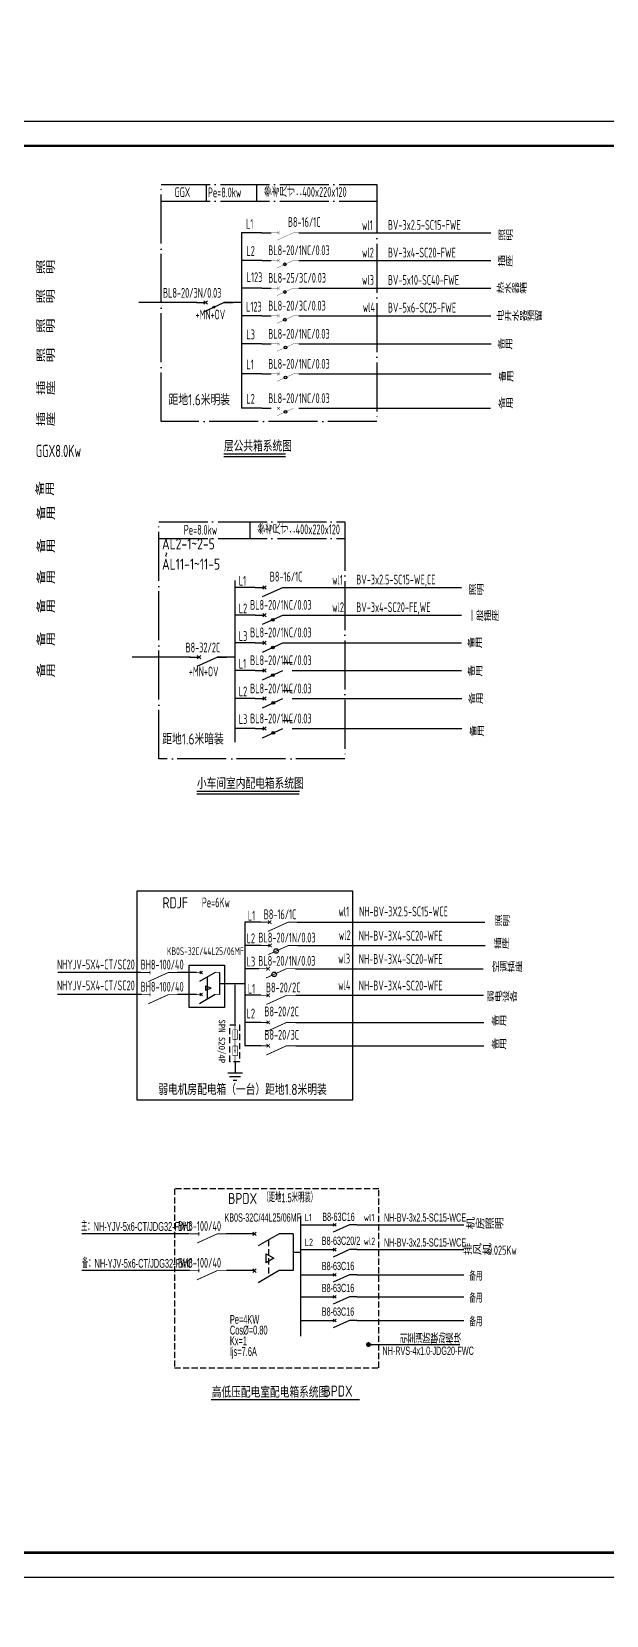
# Model space of a CAD drawing. Extents: x 2166032 to 5302137, y 581493 to 2416206.
# Drawn here: x 2854561 to 2878009, y 1115733 to 1180353 of the extents above; entities that cross this region are included whole.
import ezdxf
from ezdxf.enums import TextEntityAlignment as Align

# ---------------------------------------------------------------- set-up
doc = ezdxf.new("R2010")
doc.units = 0
doc.header["$LTSCALE"] = 1000
doc.header["$MEASUREMENT"] = 0
for name, pattern in [('DASH', [0.35, 0.25, -0.1]), ('DASHDOT', [1, 0.5, -0.25, 0, -0.25]), ('DASHED2', [0.375, 0.25, -0.125]), ('DOTE', [2.42, 2, -0.2, 0.02, -0.2]), ('HIDDEN', [0.375, 0.25, -0.125])]:
    doc.linetypes.add(name, pattern=pattern)
for name, color, linetype in [('A', 3, 'Continuous'), ('AB', 1, 'Continuous'), ('ABDE_LIN', 1, 'Continuous'), ('DIM', 3, 'Continuous'), ('DOTLN', 2, 'Continuous'), ('EBL', 3, 'Continuous'), ('ELEMENT', 100, 'Continuous'), ('MID', 7, 'Continuous'), ('PUB_TITLE', 137, 'Continuous'), ('SD1', 3, 'Continuous'), ('SIG_TEXT', 7, 'Continuous'), ('TEL_TEXT', 7, 'Continuous'), ('WALL', 8, 'Continuous'), ('WIRE-照明', 1, 'Continuous'), ('墙线加粗', 7, 'Continuous'), ('电气', 3, 'Continuous')]:
    doc.layers.add(name, color=color, linetype=linetype)
doc.styles.add('_TEL_DIM', font='@tssdeng.shx', dxfattribs={"width": 0.8, "height": 3.5, "bigfont": '!tssdchn.shx'})
doc.styles.add('FS', font='arr.shx', dxfattribs={"width": 0.75, "bigfont": 'fs.shx'})
doc.styles.add('H1', font='simsun.ttc')
doc.styles.add('HZTXT', font='tssdeng.shx', dxfattribs={"width": 0.7, "bigfont": 'tssdchn.shx'})
doc.styles.get("Standard").update_dxf_attribs({"font": 'tssdeng.shx', "bigfont": 'tssdchn.shx'})
doc.styles.add('STY8', font='tssdeng.shx', dxfattribs={"width": 0.7, "bigfont": 'tssdchn.shx'})

# ---------------------------------------------------------------- blocks, each defined once
blk = doc.blocks.new('$element$00000578')
at = {"const_width": 0.0233}
for points in [[(0, 0), (0, -0.25)], [(0, -1), (0, -0.75), (-0.25, -0.2)], [(-0.05, -0.25), (0.05, -0.25)]]:
    blk.add_lwpolyline(points, dxfattribs=at)
at = {"flags": 9}
blk.add_attdef('S', (0, 0), '', height=0.00000667, dxfattribs=at)

msp = doc.modelspace()

# ---------------------------------------------------------------- linework, layer by layer
at = {"linetype": 'DOTE'}
for p, q in [((2859848, 1174115.3), (2868639.3, 1174115.3)), ((2859848, 1164444.7), (2859848, 1174115.3)), ((2861687.6, 1174115.3), (2861687.6, 1173433.6)), ((2863736.4, 1174115.3), (2863736.4, 1173433.6)), ((2868639.3, 1174115.3), (2868639.3, 1164444.7)), ((2859848, 1173433.6), (2868639.3, 1173433.6)), ((2868639.3, 1164444.7), (2859848, 1164444.7)), ((2859745.8, 1160348.8), (2867343.7, 1160348.8)), ((2859745.8, 1150678.2), (2859745.8, 1160348.8)), ((2863464.2, 1160348.8), (2863464.2, 1159667.1)), ((2867343.7, 1160348.8), (2867343.7, 1150678.2)), ((2859745.8, 1159667.1), (2867343.7, 1159667.1)), ((2867343.7, 1150678.2), (2859745.8, 1150678.2))]:
    msp.add_line(p, q, dxfattribs=at)
for p, q in [((2863957.6, 1172143.7), (2863129.5, 1172143.7)), ((2863129.5, 1172143.7), (2863129.5, 1164983.6)), ((2865457.6, 1172143.7), (2873300.6, 1172143.7)), ((2863957.6, 1171014.4), (2863129.5, 1171014.4)), ((2865457.6, 1171014.4), (2873300.6, 1171014.4)), ((2863957.6, 1169885.2), (2863129.5, 1169885.2)), ((2865457.6, 1169885.2), (2873300.6, 1169885.2)), ((2861312.5, 1169302.4), (2858929.5, 1169302.4)), ((2861583.4, 1168927.4), (2862408.4, 1169302.4)), ((2861729.1, 1169231.6), (2861587.7, 1169373.1)), ((2861587.7, 1169231.6), (2861729.1, 1169373.1)), ((2862783.4, 1169302.4), (2862408.4, 1169302.4)), ((2863129.5, 1169302.4), (2862783.4, 1169302.4)), ((2863957.6, 1168755.9), (2863129.5, 1168755.9)), ((2865457.6, 1168755.9), (2873300.6, 1168755.9)), ((2863957.6, 1167610.4), (2863129.5, 1167610.4)), ((2863957.6, 1167610.4), (2863129.5, 1167610.4)), ((2865457.6, 1167610.4), (2873305.8, 1167610.4)), ((2863957.6, 1166386.2), (2863129.5, 1166386.2)), ((2863957.6, 1166386.2), (2863129.5, 1166386.2)), ((2865457.6, 1166386.2), (2873305.8, 1166386.2)), ((2863957.6, 1164983.6), (2863129.5, 1164983.6)), ((2863957.6, 1164983.6), (2863129.5, 1164983.6)), ((2862399.7, 1163130.5), (2864913.3, 1163130.5)), ((2862399.7, 1163020.7), (2864913.3, 1163020.7)), ((2862857.3, 1157961.5), (2862857.3, 1151364.6)), ((2863685.5, 1157674.5), (2862857.3, 1157674.5)), ((2863985.5, 1157299.5), (2864810.5, 1157674.5)), ((2864131.2, 1157603.8), (2863989.8, 1157745.2)), ((2863989.8, 1157603.8), (2864131.2, 1157745.2)), ((2865185.5, 1157674.5), (2872095.3, 1157674.5)), ((2863685.5, 1156545.2), (2862857.3, 1156545.2)), ((2863985.5, 1156170.2), (2864810.5, 1156545.2)), ((2864131.2, 1156474.5), (2863989.8, 1156615.9)), ((2863989.8, 1156474.5), (2864131.2, 1156615.9)), ((2865185.5, 1156545.2), (2872104, 1156545.2)), ((2863685.5, 1155415.9), (2862857.3, 1155415.9)), ((2863985.5, 1155040.9), (2864810.5, 1155415.9)), ((2864131.2, 1155345.2), (2863989.8, 1155486.7)), ((2863989.8, 1155345.2), (2864131.2, 1155486.7)), ((2865185.5, 1155415.9), (2872104, 1155415.9)), ((2861040.3, 1154833.1), (2858657.3, 1154833.1)), ((2861311.2, 1154458.1), (2862136.2, 1154833.1)), ((2861456.9, 1154762.4), (2861315.5, 1154903.9)), ((2861315.5, 1154762.4), (2861456.9, 1154903.9)), ((2862511.2, 1154833.1), (2862136.2, 1154833.1)), ((2862857.3, 1154833.1), (2862511.2, 1154833.1)), ((2863685.5, 1154286.7), (2862857.3, 1154286.7)), ((2863985.5, 1153911.7), (2864810.5, 1154286.7)), ((2864131.2, 1154215.9), (2863989.8, 1154357.4)), ((2863989.8, 1154215.9), (2864131.2, 1154357.4)), ((2865185.5, 1154286.7), (2872104, 1154286.7)), ((2863685.5, 1153141.2), (2862857.3, 1153141.2)), ((2863685.5, 1153141.2), (2862857.3, 1153141.2)), ((2863985.5, 1152766.2), (2864810.5, 1153141.2)), ((2864131.2, 1153070.5), (2863989.8, 1153211.9)), ((2863989.8, 1153070.5), (2864131.2, 1153211.9)), ((2865185.5, 1153141.2), (2872109.2, 1153141.2)), ((2863685.5, 1151917), (2862857.3, 1151917)), ((2863685.5, 1151917), (2862857.3, 1151917)), ((2863985.5, 1151542), (2864810.5, 1151917)), ((2864131.2, 1151846.3), (2863989.8, 1151987.7)), ((2863989.8, 1151846.3), (2864131.2, 1151987.7)), ((2865185.5, 1151917), (2872109.2, 1151917)), ((2863259.3, 1144015.6), (2863260.9, 1138974.3)), ((2863912.9, 1144015.6), (2863259.3, 1144015.6)), ((2863912.9, 1143066.3), (2863259.3, 1143066.3)), ((2863830.5, 1142116.9), (2863264.6, 1142116.9)), ((2863914.6, 1141032.8), (2863260.9, 1141032.8)), ((2863914.6, 1139925.9), (2863260.9, 1139925.9)), ((2863914.6, 1138974.3), (2863260.9, 1138974.3)), ((2866623.4, 1131669.5), (2866923.4, 1131669.5)), ((2867523.4, 1131669.5), (2866863.4, 1131369.5)), ((2866866.8, 1131612.9), (2866980, 1131726)), ((2866980, 1131612.9), (2866866.8, 1131726)), ((2867823.4, 1131669.5), (2867523.4, 1131669.5)), ((2866623.4, 1130653.7), (2866923.4, 1130653.7)), ((2867523.4, 1130653.7), (2866863.4, 1130353.7)), ((2866866.8, 1130597.1), (2866980, 1130710.3)), ((2866980, 1130597.1), (2866866.8, 1130710.3)), ((2867823.4, 1130653.7), (2867523.4, 1130653.7)), ((2866623.4, 1129623.7), (2866923.4, 1129623.7)), ((2867523.4, 1129623.7), (2866863.4, 1129323.7)), ((2866866.8, 1129567.1), (2866980, 1129680.3)), ((2866980, 1129567.1), (2866866.8, 1129680.3)), ((2867823.4, 1129623.7), (2867523.4, 1129623.7)), ((2866623.4, 1128726.7), (2866923.4, 1128726.7)), ((2867523.4, 1128726.7), (2866863.4, 1128426.7)), ((2866866.8, 1128670.1), (2866980, 1128783.3)), ((2866980, 1128670.1), (2866866.8, 1128783.3)), ((2867823.4, 1128726.7), (2867523.4, 1128726.7)), ((2866623.4, 1127761.2), (2866923.4, 1127761.2)), ((2867523.4, 1127761.2), (2866863.4, 1127461.2)), ((2866866.8, 1127704.6), (2866980, 1127817.8)), ((2866980, 1127704.6), (2866866.8, 1127817.8)), ((2867823.4, 1127761.2), (2867523.4, 1127761.2))]:
    msp.add_line(p, q)
for points, const_width in [([(2864576.1, 1172087.2), (2864689.2, 1172200.3)], 12), ([(2864689.2, 1172087.2), (2864576.1, 1172200.3)], 12), ([(2864332.6, 1172143.7), (2864632.6, 1172143.7)], 12), ([(2865532.6, 1172143.7), (2865232.6, 1172143.7), (2864572.6, 1171843.7)], 12), ([(2864332.6, 1171014.4), (2864632.6, 1171014.4)], 12), ([(2865532.6, 1171014.4), (2865232.6, 1171014.4), (2864572.6, 1170714.4)], 12), ([(2864576.1, 1170957.9), (2864689.2, 1171071)], 12), ([(2864689.2, 1170957.9), (2864576.1, 1171071)], 12), ([(2864332.6, 1169885.2), (2864632.6, 1169885.2)], 12), ([(2865532.6, 1169885.2), (2865232.6, 1169885.2), (2864572.6, 1169585.2)], 12), ([(2864576.1, 1169828.6), (2864689.2, 1169941.7)], 12), ([(2864689.2, 1169828.6), (2864576.1, 1169941.7)], 12), ([(2864332.6, 1168755.9), (2864632.6, 1168755.9)], 12), ([(2865532.6, 1168755.9), (2865232.6, 1168755.9), (2864572.6, 1168455.9)], 12), ([(2864576.1, 1168699.3), (2864689.2, 1168812.4)], 12), ([(2864689.2, 1168699.3), (2864576.1, 1168812.4)], 12), ([(2864332.6, 1167610.4), (2864632.6, 1167610.4)], 12), ([(2865532.6, 1167610.4), (2865232.6, 1167610.4), (2864572.6, 1167310.4)], 12), ([(2864576.1, 1167553.9), (2864689.2, 1167667)], 12), ([(2864689.2, 1167553.9), (2864576.1, 1167667)], 12), ([(2864332.6, 1166386.2), (2864632.6, 1166386.2)], 12), ([(2865532.6, 1166386.2), (2865232.6, 1166386.2), (2864572.6, 1166086.2)], 12), ([(2864576.1, 1166329.6), (2864689.2, 1166442.8)], 12), ([(2864689.2, 1166329.6), (2864576.1, 1166442.8)], 12), ([(2864332.6, 1164983.6), (2864632.6, 1164983.6)], 12), ([(2865532.6, 1164983.6), (2865232.6, 1164983.6), (2864572.6, 1164683.6)], 12), ([(2864576.1, 1164927), (2864689.2, 1165040.1)], 12), ([(2864689.2, 1164927), (2864576.1, 1165040.1)], 12), ([(2863898.4, 1144015.6), (2864273.4, 1144015.6)], 35), ([(2865398.4, 1144015.6), (2865023.4, 1144015.6), (2864198.4, 1143640.6)], 35), ([(2864344.1, 1143944.9), (2864202.7, 1144086.4)], 35), ([(2864202.7, 1143944.9), (2864344.1, 1144086.4)], 35), ([(2864217.2, 1142995.5), (2864358.7, 1143137)], 35), ([(2864217.2, 1143137), (2864358.7, 1142995.5)], 35), ([(2863912.9, 1143066.3), (2864287.9, 1143066.3)], 35), ([(2864212.9, 1142691.3), (2865037.9, 1143066.3), (2865412.9, 1143066.3)], 35), ([(2863830.5, 1142116.9), (2864205.5, 1142116.9)], 35), ([(2864130.5, 1141741.9), (2864955.5, 1142116.9), (2865330.5, 1142116.9)], 35), ([(2864134.7, 1142046.2), (2864276.2, 1142187.6)], 35), ([(2864134.7, 1142187.6), (2864276.2, 1142046.2)], 35), ([(2863838.5, 1141032.8), (2864213.5, 1141032.8)], 35), ([(2865338.5, 1141032.8), (2864963.5, 1141032.8), (2864138.5, 1140657.8)], 35), ([(2864284.2, 1140962.1), (2864142.8, 1141103.5)], 35), ([(2864142.8, 1140962.1), (2864284.2, 1141103.5)], 35), ([(2862859.1, 1139881.6), (2862859.1, 1138981.6)], 21), ([(2863838.5, 1139925.9), (2864213.5, 1139925.9)], 35), ([(2865338.5, 1139925.9), (2864963.5, 1139925.9), (2864138.5, 1139550.9)], 35), ([(2864284.2, 1139855.2), (2864142.8, 1139996.6)], 35), ([(2864142.8, 1139855.2), (2864284.2, 1139996.6)], 35), ([(2862769.1, 1139626.6), (2862949.1, 1139626.6), (2862949.1, 1139236.6), (2862769.1, 1139236.6), (2862769.1, 1139626.6)], 21), ([(2862949.1, 1138573), (2862769.1, 1138573), (2862769.1, 1138963), (2862949.1, 1138963), (2862949.1, 1138573)], 21), ([(2862859.1, 1139218), (2862859.1, 1138828)], 21), ([(2863838.5, 1138974.3), (2864213.5, 1138974.3)], 35), ([(2865338.5, 1138974.3), (2864963.5, 1138974.3), (2864138.5, 1138599.3)], 35), ([(2864284.2, 1138903.6), (2864142.8, 1139045)], 35), ([(2864142.8, 1138903.6), (2864284.2, 1139045)], 35), ([(2862859.1, 1138318), (2862859.1, 1138573)], 21)]:
    msp.add_lwpolyline(points, dxfattribs=dict(const_width=const_width))
for points in [[(2863957.6, 1172143.7), (2864332.6, 1172143.7)], [(2863957.6, 1171014.4), (2864332.6, 1171014.4)], [(2863957.6, 1169885.2), (2864332.6, 1169885.2)], [(2861283.4, 1169302.4), (2861658.4, 1169302.4)], [(2862408.4, 1169302.4), (2862783.4, 1169302.4)], [(2863957.6, 1168755.9), (2864332.6, 1168755.9)], [(2863957.6, 1167610.4), (2864332.6, 1167610.4)], [(2863957.6, 1166386.2), (2864332.6, 1166386.2)], [(2863957.6, 1164983.6), (2864332.6, 1164983.6)], [(2863685.5, 1157674.5), (2864060.5, 1157674.5)], [(2864810.5, 1157674.5), (2865185.5, 1157674.5)], [(2863685.5, 1156545.2), (2864060.5, 1156545.2)], [(2864810.5, 1156545.2), (2865185.5, 1156545.2)], [(2863685.5, 1155415.9), (2864060.5, 1155415.9)], [(2864810.5, 1155415.9), (2865185.5, 1155415.9)], [(2861011.2, 1154833.1), (2861386.2, 1154833.1)], [(2862136.2, 1154833.1), (2862511.2, 1154833.1)], [(2863685.5, 1154286.7), (2864060.5, 1154286.7)], [(2864810.5, 1154613.8), (2865185.5, 1154613.8)], [(2864810.5, 1153468.4), (2865185.5, 1153468.4)], [(2863685.5, 1153141.2), (2864060.5, 1153141.2)], [(2864810.5, 1152244.2), (2865185.5, 1152244.2)], [(2863685.5, 1151917), (2864060.5, 1151917)], [(2862859.1, 1138318), (2862859.1, 1137868)], [(2862559.1, 1137868), (2863159.1, 1137868)], [(2862634.1, 1137718), (2863084.1, 1137718)], [(2862784.1, 1137568), (2862934.1, 1137568)]]:
    msp.add_lwpolyline(points)
for centre, radius in [((2604640.5, 1020101.3), 438608.5), ((2864890.6, 1170859.1), 56.5), ((2864890.6, 1169729.8), 56.5), ((2864890.6, 1168600.5), 56.5), ((2864914.1, 1167465.8), 56.5), ((2864914.1, 1166241.5), 56.5), ((2864914.1, 1164838.9), 56.5), ((2864398, 1156357.7), 56.5), ((2864398, 1155228.4), 56.5), ((2864398, 1154099.2), 56.5), ((2864421.5, 1152964.4), 56.5), ((2864421.5, 1151740.2), 56.5), ((2864538.8, 1142839.4), 92.2), ((2864456.3, 1141890), 92.2)]:
    msp.add_circle(centre, radius)
for points in [[(2862859.1, 1138648), (2862889.1, 1138828), (2862829.1, 1138828), (2862859.1, 1138648)], [(2862889.1, 1138813), (2862829.1, 1138813), (2862859.1, 1138633), (2862829.1, 1138813)], [(2862829.1, 1138813), (2862859.1, 1138633), (2862889.1, 1138813), (2862829.1, 1138813)]]:
    msp.add_solid(points)
at = {"layer": 'A'}
for p, q in [((2862046.7, 1141965.7), (2861402.8, 1141593.9)), ((2861532.1, 1141912.1), (2861425, 1142019.2)), ((2861425, 1141912.1), (2861532.1, 1142019.2)), ((2862046.7, 1141061), (2861402.8, 1140689.2)), ((2861532.1, 1141007.4), (2861425, 1141114.5)), ((2861425, 1141007.4), (2861532.1, 1141114.5))]:
    msp.add_line(p, q, dxfattribs=at)
at = {"layer": 'A', "const_width": 22.7}
for points in [[(2861289.1, 1141965.7), (2861478.5, 1141965.7)], [(2862046.7, 1141965.7), (2862236.1, 1141965.7)], [(2861289.1, 1141061), (2861478.5, 1141061)], [(2862046.7, 1141061), (2862236.1, 1141061)]]:
    msp.add_lwpolyline(points, dxfattribs=at)
at = {"layer": 'DIM', "color": 3}
for p, q in [((2861891.7, 1141325), (2861654.5, 1141403.1)), ((2861654.5, 1141403.1), (2861654.5, 1141236.1)), ((2861654.5, 1141236.1), (2861891.7, 1141325))]:
    msp.add_line(p, q, dxfattribs=at)
at = {"layer": 'DOTLN', "linetype": 'DASH'}
for p, q in [((2868725.6, 1133135.7), (2860387.2, 1133135.7)), ((2860387.2, 1133135.7), (2860387.2, 1125837.7)), ((2868725.6, 1125837.7), (2868725.6, 1133135.7)), ((2860387.2, 1125837.7), (2868725.6, 1125837.7))]:
    msp.add_line(p, q, dxfattribs=at)
at = {"layer": 'EBL', "color": 3, "const_width": 100}
msp.add_lwpolyline([(2868253.6, 1126780.6, 1), (2868353.6, 1126780.6, 1)], format="xyb", close=True, dxfattribs=at)
at = {"layer": 'ELEMENT', "color": 7}
for p, q in [((2861298.8, 1149364), (2865483.9, 1149364)), ((2861298.8, 1149254.2), (2865480.9, 1149254.2)), ((2867672.4, 1145284.5), (2858846.7, 1145284.5)), ((2858846.7, 1145284.5), (2858846.7, 1136772.8)), ((2867672.4, 1136772.8), (2867672.4, 1145284.5)), ((2858846.7, 1136772.8), (2867672.4, 1136772.8)), ((2861885.8, 1124533.2), (2867937.6, 1124533.2))]:
    msp.add_line(p, q, dxfattribs=at)
at = {"layer": 'ELEMENT'}
for p, q in [((2861724.7, 1141779.8), (2861724.7, 1140875.1)), ((2864123.9, 1130119.3), (2864123.9, 1130490.4)), ((2864123.9, 1130490.4), (2864445.3, 1130304.8)), ((2864445.3, 1130304.8), (2864123.9, 1130119.3))]:
    msp.add_line(p, q, dxfattribs=at)
at = {"layer": 'MID'}
msp.add_line((2868311.6, 1126780.7), (2872034.9, 1126780.7), dxfattribs=at)
at = {"layer": 'PUB_TITLE'}
msp.add_lwpolyline([(2803419.4, 1117290.9), (2908519.4, 1117290.9), (2908519.4, 1176690.9), (2803419.4, 1176690.9)], close=True, dxfattribs=at)
at = {"layer": 'PUB_TITLE', "const_width": 100}
msp.add_lwpolyline([(2805919.4, 1118290.9), (2907519.4, 1118290.9), (2907519.4, 1175690.9), (2805919.4, 1175690.9)], close=True, dxfattribs=at)
at = {"layer": 'SD1'}
for p, q in [((2863724.6, 1131227), (2863583.1, 1131368.5)), ((2863583.1, 1131227), (2863724.6, 1131368.5)), ((2864653.9, 1131297.7), (2863803.9, 1130807)), ((2863724.6, 1129727), (2863583.1, 1129868.5)), ((2863583.1, 1129727), (2863724.6, 1129868.5)), ((2864653.9, 1129797.7), (2863803.9, 1129307))]:
    msp.add_line(p, q, dxfattribs=at)
at = {"layer": 'WALL', "color": 2}
msp.add_circle((2861995.9, 1169114.9), 39.3, dxfattribs=at)
at = {"layer": 'WIRE-照明', "color": 0, "linetype": 'Continuous'}
msp.add_line((2865457.6, 1164983.6), (2873284.6, 1164983.6), dxfattribs=at)
at = {"layer": 'WIRE-照明'}
for p, q in [((2865398.4, 1144015.6), (2873045.1, 1144015.6)), ((2865412.9, 1143066.3), (2873059.6, 1143066.3)), ((2859016.2, 1141965.7), (2855626.6, 1141965.7)), ((2861289.1, 1141965.7), (2860516.2, 1141965.7)), ((2862236.1, 1141061), (2862236.1, 1141965.7)), ((2865330.5, 1142116.9), (2872977.1, 1142116.9)), ((2863264.6, 1141502.2), (2862236.1, 1141502.2)), ((2859042.3, 1141061), (2855618.8, 1141061)), ((2861289.1, 1141061), (2860516.2, 1141061)), ((2865338.5, 1141032.8), (2873002.4, 1141032.8)), ((2865338.5, 1139925.9), (2873009.6, 1139925.9)), ((2865338.5, 1138974.3), (2873009.6, 1138974.3))]:
    msp.add_line(p, q, dxfattribs=at)
at = {"layer": 'WIRE-照明', "linetype": 'Continuous'}
for p, q in [((2862859.1, 1139881.6), (2862859.1, 1141460.7)), ((2865531.7, 1132034.8), (2865531.7, 1127125.7)), ((2865531.7, 1131669.5), (2866623.4, 1131669.5)), ((2867823.4, 1131669.5), (2872190.4, 1131669.6)), ((2860991.2, 1131297.7), (2856601.5, 1131297.7)), ((2863653.9, 1131297.7), (2862505, 1131297.7)), ((2865229.4, 1131297.7), (2864653.9, 1131297.7)), ((2865229.4, 1131297.7), (2864762, 1131297.7)), ((2865229.4, 1131297.7), (2865229.4, 1129797.7)), ((2865229.4, 1130547.7), (2865531.7, 1130547.7)), ((2865531.7, 1130653.7), (2866623.4, 1130653.7)), ((2867823.4, 1130653.7), (2872190.4, 1130653.9)), ((2861005, 1129797.7), (2856611.1, 1129797.7)), ((2863653.9, 1129797.7), (2862505, 1129806.8)), ((2865229.4, 1129797.7), (2864653.9, 1129797.7)), ((2865229.4, 1129797.7), (2864762, 1129797.7)), ((2865531.7, 1129623.7), (2866623.4, 1129623.7)), ((2867823.4, 1129623.7), (2872190.4, 1129623.9)), ((2865531.7, 1128726.7), (2866623.4, 1128726.7)), ((2867823.4, 1128726.7), (2872190.4, 1128726.9)), ((2865531.7, 1127761.2), (2866623.4, 1127761.2)), ((2867823.4, 1127761.2), (2872190.4, 1127761.4))]:
    msp.add_line(p, q, dxfattribs=at)
at = {"layer": 'WIRE-照明', "linetype": 'DASHED2'}
msp.add_line((2864228.9, 1131052.4), (2864228.9, 1129552.4), dxfattribs=at)
at = {"layer": '墙线加粗'}
for p, q in [((2860993.3, 1142260.7), (2862425.4, 1142260.7)), ((2860993.3, 1140539), (2860993.3, 1142260.7)), ((2862425.4, 1142260.7), (2862425.4, 1140539)), ((2862425.4, 1140539), (2860993.3, 1140539))]:
    msp.add_line(p, q, dxfattribs=at)
at = {"layer": '墙线加粗', "linetype": 'HIDDEN'}
for p, q in [((2862647.9, 1139831.6), (2863046, 1139831.6)), ((2862647.9, 1138323), (2862647.9, 1139831.6)), ((2863046, 1139831.6), (2863046, 1138323)), ((2863046, 1138323), (2862647.9, 1138323))]:
    msp.add_line(p, q, dxfattribs=at)

# ---------------------------------------------------------------- block references
at = {"layer": 'ELEMENT', "xscale": 1500, "yscale": 1500, "zscale": 1500, "rotation": 90}
for p in [(2859016.2, 1141965.7), (2859016.2, 1141061), (2861005, 1131297.7), (2861005, 1129797.7)]:
    msp.add_blockref('$element$00000578', p, dxfattribs=at)

# ---------------------------------------------------------------- texts
at = {"style": '_TEL_DIM'}
for s, height, width, p in [('GGX', 400, 0.6, (2860393.5, 1173603.3)), ('Pe=8.0kw', 400, 0.6, (2861752.8, 1173595.2)), ('参考尺寸：400x220x120', 400, 0.6, (2864042.3, 1173612.5)), ('L1', 400, 0.6, (2863308.1, 1172310.2)), ('B8-16/1C', 400, 0.6, (2865015.3, 1172385.1)), ('wl1', 400, 0.6, (2868040, 1172255.3)), ('BV-3x2.5-SC15-FWE', 400, 0.6, (2869095.9, 1172268)), ('照明', 400, 0.6, (2873592.7, 1171837.1)), ('L2', 400, 0.6, (2863322.6, 1171204.2)), ('BL8-20/1NC/0.03', 400, 0.6, (2864213, 1171234.1)), ('照明', 500, 0.8, (2854725.2, 1170478.4)), ('wl2', 400, 0.6, (2868040, 1171138.7)), ('BV-3x4-SC20-FWE', 400, 0.6, (2869095.9, 1171138.7)), ('插座', 400, 0.6, (2873573.9, 1170775.2)), ('L123', 400, 0.6, (2863337.2, 1170134.7)), ('BL8-25/3C/0.03', 400, 0.6, (2864213, 1170108.8)), ('wl3', 400, 0.6, (2868040, 1170021.7)), ('BV-5x10-SC40-FWE', 400, 0.6, (2869095.9, 1170021.7)), ('照明', 500, 0.8, (2854725.2, 1169278.6)), ('BL8-20/3N/0.03', 400, 0.6, (2859919.2, 1169495.4)), ('热水器箱', 400, 0.6, (2873526.4, 1169672.2)), ('+MN+OV', 400, 0.6, (2861244.8, 1168610.7)), ('L123', 400, 0.6, (2863310.2, 1168931.2)), ('BL8-20/3C/0.03', 400, 0.6, (2864213, 1168974)), ('wl4', 400, 0.6, (2868072.1, 1168914.7)), ('BV-5x6-SC25-FWE', 400, 0.6, (2869095.9, 1168891.7)), ('电开水器预留', 400, 0.6, (2873526.4, 1168543)), ('照明', 500, 0.8, (2854725.2, 1168078.7)), ('L3', 400, 0.6, (2863322.6, 1167800.2)), ('BL8-20/1NC/0.03', 400, 0.6, (2864213, 1167822.9)), ('备用', 400, 0.6, (2873560.4, 1167396.2)), ('照明', 500, 0.8, (2854726.2, 1166878.9)), ('L1', 400, 0.6, (2863322.6, 1166575.9)), ('BL8-20/1NC/0.03', 400, 0.6, (2864213, 1166598.6)), ('备用', 400, 0.6, (2873608.8, 1166069.9)), ('插座', 500, 0.8, (2854725.2, 1165544.9)), ('L2', 400, 0.6, (2863322.6, 1165173.3)), ('BL8-20/1NC/0.03', 400, 0.6, (2864213, 1165196)), ('备用', 400, 0.6, (2873585.6, 1164982)), ('插座', 500, 0.8, (2854725.2, 1164270.2)), ('GGX8.0Kw', 500, 0.64, (2854730.4, 1162995.4)), ('备用', 500, 0.8, (2854686, 1161431.1)), ('备用', 500, 0.8, (2854730.4, 1160445.9)), ('Pe=8.0kw', 400, 0.6, (2860769.3, 1159828.7)), ('参考尺寸：400x220x120', 400, 0.6, (2863770.1, 1159846)), ('L1', 400, 0.6, (2863012.5, 1157749.1)), ('B8-16/1C', 400, 0.6, (2864277, 1157915.9)), ('wl1', 400, 0.6, (2866823, 1157786.1)), ('BV-3x2.5-SC15-WE,CE', 400, 0.6, (2867804.6, 1157798.8)), ('照明', 400, 0.6, (2872396.1, 1157367.9)), ('L2', 400, 0.6, (2863012.5, 1156619.8)), ('BL8-20/1NC/0.03', 400, 0.6, (2863474.7, 1156764.9)), ('wl2', 400, 0.6, (2866823, 1156669.5)), ('BV-3x4-SC20-FE,WE', 400, 0.6, (2867804.6, 1156669.5)), ('一般插座', 400, 0.6, (2872377.3, 1156306)), ('B8-32/2C', 400, 0.6, (2860838.6, 1155026.2)), ('L3', 400, 0.6, (2863012.5, 1155490.5)), ('BL8-20/1NC/0.03', 400, 0.6, (2863474.7, 1155639.6)), ('备用', 400, 0.6, (2872329.8, 1155203)), ('L1', 400, 0.6, (2863012.5, 1154361.2)), ('BL8-20/1NC/0.03', 400, 0.6, (2863474.7, 1154504.8)), ('+MN+OV', 400, 0.6, (2860972.6, 1154045.7)), ('备用', 400, 0.6, (2872340.8, 1154048)), ('L2', 400, 0.6, (2863012.5, 1153231.9)), ('BL8-20/1NC/0.03', 400, 0.6, (2863474.7, 1153353.6)), ('备用', 400, 0.6, (2872363.8, 1152927)), ('L3', 400, 0.6, (2863012.5, 1152102.7)), ('BL8-20/1NC/0.03', 400, 0.6, (2863474.7, 1152129.4)), ('备用', 400, 0.6, (2872412.3, 1151600.7)), ('Pe=6Kw', 400, 0.6, (2861505.4, 1144622.4)), ('L1', 400, 0.6, (2863383.7, 1144083.3)), ('B8-16/1C', 400, 0.6, (2864029.2, 1144137)), ('wl1', 400, 0.6, (2867080.1, 1144255.4)), ('NH-BV-3X2.5-SC15-WCE', 400, 0.6, (2867924.6, 1144255.4)), ('照明', 400, 0.6, (2873453.5, 1143859.2)), ('L2', 400, 0.6, (2863332.3, 1143159.1)), ('BL8-20/1N/0.03', 400, 0.6, (2863812.8, 1143187.6)), ('wl2', 400, 0.6, (2867094.8, 1143288.9)), ('NH-BV-3X4-SC20-WFE', 400, 0.6, (2867911, 1143264.6)), ('插座', 400, 0.6, (2873421, 1142933.6)), ('NHYJV-5X4-CT/SC20', 400, 0.6, (2855596.1, 1142092.7)), ('BH8-100/40', 400, 0.6, (2859006.4, 1142087.3, -226.7)), ('KB0S-32C/44L25/06MF', 320, 0.6, (2860081.9, 1142672.3)), ('L3', 400, 0.6, (2863332.3, 1142209.7)), ('BL8-20/1N/0.03', 400, 0.6, (2863806.8, 1142238.2)), ('wl3', 400, 0.6, (2867067.3, 1142329.9)), ('NH-BV-3X4-SC20-WFE', 400, 0.6, (2867911, 1142315.2)), ('空调插座', 400, 0.6, (2873338.5, 1141984.2)), ('NHYJV-5X4-CT/SC20', 400, 0.6, (2855596.1, 1141236.3)), ('BH8-100/40', 400, 0.6, (2859006.4, 1141182.6, -226.7)), ('L1', 400, 0.6, (2863383.7, 1141100.5)), ('B8-20/2C', 400, 0.6, (2864119.6, 1141154.1)), ('wl4', 400, 0.6, (2867067.3, 1141245.8)), ('NH-BV-3X4-SC20-WFE', 400, 0.6, (2867911, 1141231.1)), ('弱电设备', 400, 0.6, (2873126.7, 1140765.3)), ('B8-20/2C', 400, 0.6, (2864055.1, 1140172.8)), ('L2', 400, 0.6, (2863332.3, 1140089.1)), ('备用', 400, 0.6, (2873317.1, 1139780.4)), ('B8-20/3C', 400, 0.6, (2864055.1, 1139221.2)), ('备用', 400, 0.6, (2873317.1, 1138828.8)), ('BH8-100/40', 400, 0.6, (2860533.8, 1131419.4, -226.7)), ('BH8-100/40', 400, 0.6, (2860533.8, 1129919.4, -226.7)), ('引至消防联动模块', 400, 0.6, (2869586.9, 1126821.5))]:
    msp.add_text(s, height=height, dxfattribs=dict(at, width=width)).set_placement(p)
at = {"flags": 9}
for p, s, height in [((2862859.1, 1139881.6), '熔断器', 0.006), ((2862859.1, 1138318), '接地', 0.008)]:
    msp.add_attdef('S', p, s, height=height, dxfattribs=at)
msp.add_attdef('S', (2862859.1, 1138318), '避雷器', height=0.006, rotation=180, dxfattribs=at)
at = {"layer": 'AB', "width": 0.6, "flags": 9}
msp.add_attdef('EL', text='EL', height=79.77, dxfattribs=at).set_placement((2868442.9, 1126773.7), align=Align.MIDDLE)
at = {"layer": 'ABDE_LIN', "color": 7, "linetype": 'Continuous', "style": 'STY8', "width": 0.7}
for s, p in [('L1', (2865701, 1131816.7)), ('wl1', (2868112.1, 1131816.7)), ('L2', (2865701, 1130801)), ('wl2', (2868103.3, 1130844.7))]:
    msp.add_text(s, height=300, dxfattribs=at).set_placement(p)
at = {"layer": 'ELEMENT', "color": 7, "style": 'HZTXT', "width": 0.8}
for s, p in [('距地1.6米明装', (2860150.4, 1165108.2)), ('层公共箱系统图', (2862406.4, 1163220.3)), ('AL2-1~2-5', (2859881.7, 1159229.2)), ('AL11-1~11-5', (2859881.7, 1158401.6)), ('距地1.6米暗装', (2859894.6, 1151265)), ('小车间室内配电箱系统图', (2861305.4, 1149453.9)), ('RDJF', (2859900.4, 1144582.4)), ('弱电机房配电箱（一台）距地1.8米明装', (2859729.9, 1136964.3)), ('BPDX', (2862580.9, 1132516.6)), ('高低压配电室配电箱系统图', (2861909.7, 1124613.8)), ('BPDX', (2866474.5, 1124660.8))]:
    msp.add_text(s, height=450, dxfattribs=at).set_placement(p)
msp.add_text('~', height=450, rotation=90, dxfattribs=at).set_placement((2860285.8, 1158895.8))
at = {"layer": 'SIG_TEXT'}
for s, height, style, width, p in [('（距地1.5米明装）', 360, 'FS', 0.55, (2863978.4, 1132587.6)), ('KB0S-32C/44L25/06MF', 337.5, 'FS', 0.6, (2862426.4, 1131797)), ('B8-63C16', 337.5, 'FS', 0.6, (2866417.5, 1131825.7)), ('NH-BV-3x2.5-SC15-WCE', 337.5, 'FS', 0.6, (2868934.4, 1131795.9)), ('主：NH-YJV-5x6-CT/JDG32-FWC', 360, 'FS', 0.55, (2856573.3, 1131419)), ('机房照明', 375, '_TEL_DIM', 0.8, (2872268.4, 1131505.7)), ('B8-63C20/2', 337.5, 'FS', 0.6, (2866397.5, 1130848.9)), ('NH-BV-3x2.5-SC15-WCE', 337.5, 'FS', 0.6, (2868934.4, 1130780.1)), ('排风机', 375, '_TEL_DIM', 0.8, (2872160.7, 1130446.2)), ('备：NH-YJV-5x6-CT/JDG32-FWC', 360, 'FS', 0.55, (2856611.4, 1129915.6)), ('0.025Kw', 375, '_TEL_DIM', 0.64, (2873181.6, 1130446.2)), ('B8-63C16', 337.5, 'FS', 0.6, (2866397.5, 1129818.9)), ('备用', 337.5, 'FS', 0.6, (2872421.9, 1129393.5)), ('B8-63C16', 337.5, 'FS', 0.6, (2866397.5, 1128921.9)), ('B8-63C16', 337.5, 'FS', 0.6, (2866397.5, 1127956.4)), ('备用', 337.5, 'FS', 0.6, (2872421.9, 1128496.5)), ('Pe=4KW', 360, 'FS', 0.55, (2862649, 1127629.2)), ('备用', 337.5, 'FS', 0.6, (2872421.9, 1127531)), ('Cos%%C=0.80', 360, 'FS', 0.55, (2862649, 1127191.7)), ('Kx=1', 360, 'FS', 0.55, (2862649, 1126754.2)), ('Ijs=7.6A', 360, 'FS', 0.55, (2862649, 1126316.7)), ('NH-RVS-4x1.0-JDG20-FWC', 337.5, 'FS', 0.6, (2868874.6, 1126361.1))]:
    msp.add_text(s, height=height, dxfattribs=dict(at, style=style, width=width)).set_placement(p)
at = {"layer": 'TEL_TEXT', "style": '_TEL_DIM', "width": 0.8}
for p in [(2854730.3, 1159100.5), (2854730.3, 1157825.8), (2854730.3, 1156641), (2854730.1, 1155295.7), (2854730.1, 1154020.9)]:
    msp.add_text('备用', height=500, dxfattribs=at).set_placement(p)
at = {"layer": '电气', "color": 3, "linetype": 'DASHDOT', "style": 'H1'}
msp.add_text('SPN S20/4P', height=262.5, rotation=270, dxfattribs=at).set_placement((2862195.1, 1140049))

doc.saveas('drawing.dxf')
